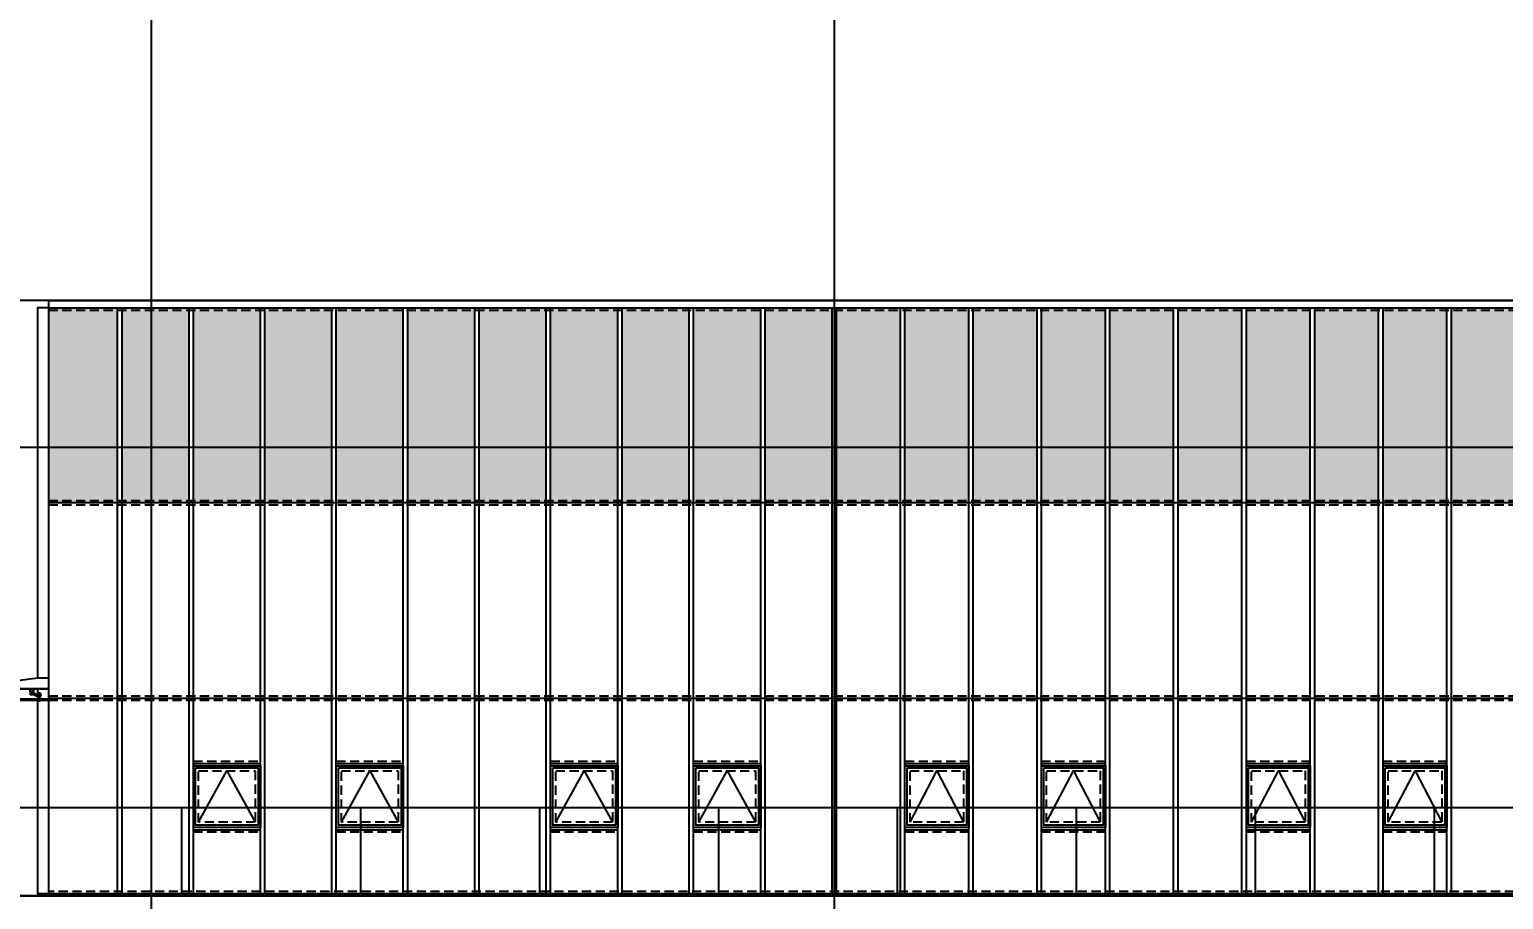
# Model space of a CAD drawing. Extents: x -430745 to 210250, y 0 to 148500.
# Drawn here: x 56336 to 76404, y 45029 to 56866 of the extents above; entities that cross this region are included whole.
import ezdxf

# ---------------------------------------------------------------- set-up
doc = ezdxf.new("R2010")
doc.units = 0
doc.header["$LTSCALE"] = 250
doc.header["$MEASUREMENT"] = 0
for name, pattern in [('CEN', [62, 60, -1, 0, -1]), ('CENTER', [2, 1.25, -0.25, 0.25, -0.25]), ('DASHED', [0.75, 0.5, -0.25]), ('HIDDEN', [0.375, 0.25, -0.125])]:
    doc.linetypes.add(name, pattern=pattern)
doc.layers.get('0').update_dxf_attribs({"linetype": 'CONTINUOUS'})
doc.layers.get('Defpoints').update_dxf_attribs({"linetype": 'CONTINUOUS'})
for name, color, linetype in [('A-CEN', 1, 'CONTINUOUS'), ('A-DIM', 7, 'CONTINUOUS'), ('A-ELE-2', 2, 'CONTINUOUS'), ('A-ELE-254', 254, 'CONTINUOUS'), ('A-ELE-3', 3, 'CONTINUOUS'), ('A-ELE-5', 5, 'CONTINUOUS'), ('A-ELE-8', 8, 'CONTINUOUS'), ('A-ETC-GLASS HANDRIAL', 5, 'CONTINUOUS'), ('A-WIN', 4, 'CONTINUOUS'), ('A-WIN-HID', 9, 'DASHED')]:
    doc.layers.add(name, color=color, linetype=linetype)
doc.layers.add('NOPLOT', color=193, linetype='CONTINUOUS', plot=False)
doc.styles.add('Gdim', font='')
doc.styles.get('Gdim').set_extended_font_data('Dotum')
doc.dimstyles.new('Gdim100', dxfattribs={"dimscale": 100, "dimtxt": 3, "dimasz": 6, "dimexe": 1.5, "dimexo": 2, "dimgap": 1, "dimtad": 1, "dimdec": 0, "dimzin": 0, "dimdsep": 46, "dimtxsty": 'Gdim', "dimblk": 'DOTSMALL', "dimcen": 1.5, "dimdle": 1.5, "dimclrd": 1, "dimclre": 1, "dimclrt": 256, "dimazin": 0, "dimtfac": 1, "dimtdec": 0, "dimtix": 1, "dimtmove": 2, "dimatfit": 3, "dimldrblk": 'DOTSMALL', "dimfxl": 1.5, "dimtolj": 1, "dimtzin": 0, "dimlwd": -1, "dimlwe": -1, "dimarcsym": 0})

# ---------------------------------------------------------------- blocks, each defined once
blk = doc.blocks.new('A-CEN-EAST1')
at = {"layer": 'A-CEN'}
for p, q in [((14778320.5, -289571.4, 0), (14778320.5, -182238.1, 0)), ((14787620.5, -289571.4, 0), (14787620.5, -182238.1, 0))]:
    blk.add_line(p, q, dxfattribs=at)
at = {"layer": 'A-CEN', "elevation": 0}
for points in [[(14843720.5, -256975.9), (14740192.8, -256975.9)], [(14843720.5, -258975.9), (14740192.8, -258975.9)], [(14843720.5, -265075.9), (14740192.8, -265075.9)]]:
    blk.add_lwpolyline(points, dxfattribs=at)
blk = doc.blocks.new('_DotSmall')
at = {"color": 0, "linetype": 'ByBlock', "const_width": 0.5}
blk.add_lwpolyline([(-0.0625, 0, 1), (0.0625, 0, 1)], format="xyb", close=True, dxfattribs=at)
blk = doc.blocks.new('*D12')
at = {"layer": 'Defpoints', "color": 0, "transparency": 16777216}
for p in [(42227, 53179), (56595, 53179), (43095, 45079)]:
    blk.add_point(p, dxfattribs=at)
at = {"layer": 'NOPLOT', "color": 1, "transparency": 16777216}
for p, q in [((42227, 44929), (42227, 53329)), ((56395, 53179), (42077, 53179)), ((42895, 45079), (42077, 45079))]:
    blk.add_line(p, q, dxfattribs=at)
at = {"layer": 'NOPLOT', "color": 1, "transparency": 16777216, "xscale": 600, "yscale": 600, "zscale": 600}
for p, rotation in [((42227, 53179), 90), ((42227, 45079), 270)]:
    blk.add_blockref('_DotSmall', p, dxfattribs=dict(at, rotation=rotation))
at = {"layer": 'NOPLOT', "transparency": 16777216, "insert": (41977, 49129), "char_height": 300, "attachment_point": 5, "rotation": 90, "style": 'Gdim'}
blk.add_mtext('\\A1;8100', dxfattribs=at)
blk = doc.blocks.new('A$C6817a27f')
for p, q in [((0, 142), (0, 172)), ((50, 142), (0, 142)), ((0, 102), (4, 126)), ((0, 102), (9, 102)), ((3, 135), (3, 142)), ((48, 135), (3, 135)), ((47, 126), (4, 126)), ((6, 108), (6, 102)), ((6, 108), (44, 108)), ((8, 126), (8, 135)), ((9, 101), (9, 108)), ((42, 101), (9, 101)), ((16, 126), (16, 108)), ((35, 126), (35, 108)), ((42, 108), (42, 101)), ((42, 102), (51, 102)), ((44, 126), (44, 135)), ((44, 108), (44, 102)), ((51, 102), (47, 126)), ((48, 135), (48, 142)), ((50, 142), (50, 172)), ((106, 46), (96, 44)), ((96, 44), (96, 41)), ((154, 41), (96, 41)), ((97, 39), (97, 41)), ((154, 39), (97, 39)), ((103, 89), (148, 89)), ((103, 77), (103, 89)), ((103, 77), (148, 77)), ((109, 27), (103, 22)), ((148, 22), (103, 22)), ((145, 46), (106, 46)), ((109, 27), (109, 39)), ((142, 27), (109, 27)), ((110, 77), (110, 107)), ((110, 107), (140, 107)), ((110, 56), (112, 57)), ((110, 56), (112, 57)), ((110, 56), (111, 56)), ((110, 55), (111, 56)), ((110, 56), (111, 56)), ((110, 55), (111, 56)), ((110, 55), (111, 55)), ((110, 54), (111, 55)), ((110, 55), (111, 55)), ((110, 54), (111, 55)), ((110, 53), (111, 54)), ((110, 54), (111, 54)), ((110, 53), (111, 54)), ((110, 54), (111, 54)), ((110, 52), (111, 53)), ((110, 53), (111, 53)), ((110, 52), (111, 53)), ((110, 53), (111, 53)), ((110, 52), (111, 52)), ((110, 51), (111, 52)), ((110, 52), (111, 52)), ((110, 51), (111, 52)), ((110, 51), (111, 51)), ((110, 50), (111, 51)), ((110, 51), (111, 51)), ((110, 50), (111, 51)), ((110, 49), (111, 50)), ((110, 50), (111, 50)), ((110, 49), (111, 50)), ((110, 50), (111, 50)), ((110, 48), (111, 49)), ((110, 49), (111, 49)), ((110, 48), (111, 49)), ((110, 49), (111, 49)), ((110, 48), (111, 48)), ((110, 47), (111, 48)), ((110, 48), (111, 48)), ((110, 47), (111, 48)), ((110, 47), (111, 47)), ((110, 46), (111, 47)), ((110, 47), (111, 47)), ((110, 46), (111, 47)), ((140, 57), (111, 56)), ((140, 56), (111, 55)), ((140, 56), (111, 55)), ((140, 55), (111, 54)), ((140, 55), (111, 54)), ((140, 54), (111, 53)), ((140, 54), (111, 53)), ((140, 53), (111, 52)), ((140, 53), (111, 52)), ((140, 52), (111, 51)), ((140, 52), (111, 51)), ((140, 51), (111, 50)), ((140, 51), (111, 50)), ((140, 50), (111, 49)), ((140, 50), (111, 49)), ((140, 49), (111, 48)), ((140, 49), (111, 48)), ((140, 48), (111, 47)), ((140, 48), (111, 47)), ((112, 124), (138, 124)), ((112, 95), (112, 124)), ((112, 95), (138, 95)), ((139, 57), (112, 57)), ((139, 57), (112, 57)), ((136, 75), (114, 75)), ((114, 64), (114, 75)), ((136, 75), (114, 75)), ((136, 64), (114, 64)), ((136, 95), (115, 92)), ((115, 89), (115, 92)), ((136, 92), (115, 89)), ((117, 104), (134, 104)), ((117, 104), (117, 95)), ((119, 94), (120, 95)), ((119, 94), (120, 95)), ((119, 93), (120, 94)), ((119, 94), (120, 94)), ((119, 93), (120, 94)), ((119, 94), (120, 94)), ((119, 92), (120, 93)), ((119, 93), (120, 93)), ((119, 92), (120, 93)), ((119, 93), (120, 93)), ((119, 92), (120, 92)), ((119, 92), (120, 92)), ((119, 76), (120, 77)), ((119, 76), (120, 77)), ((119, 75), (120, 76)), ((119, 76), (120, 76)), ((119, 75), (120, 76)), ((119, 76), (120, 76)), ((119, 75), (120, 75)), ((119, 75), (120, 75)), ((119, 64), (119, 57)), ((128, 95), (120, 94)), ((128, 95), (120, 94)), ((131, 94), (120, 93)), ((131, 94), (120, 93)), ((128, 77), (120, 76)), ((120, 77), (131, 77)), ((128, 77), (120, 76)), ((120, 77), (131, 77)), ((131, 76), (120, 75)), ((131, 76), (120, 75)), ((120, 75), (120, 75)), ((120, 75), (120, 75)), ((120, 64), (120, 75)), ((123, 64), (128, 64)), ((123, 64), (128, 64)), ((123, 64), (123, 57)), ((128, 57), (123, 57)), ((128, 57), (123, 57)), ((140, 47), (126, 46)), ((140, 47), (126, 46)), ((131, 75), (128, 75)), ((131, 75), (128, 75)), ((128, 64), (128, 57)), ((132, 94), (131, 95)), ((132, 94), (131, 95)), ((132, 94), (131, 94)), ((132, 94), (131, 94)), ((132, 76), (131, 77)), ((132, 76), (131, 77)), ((132, 75), (131, 76)), ((132, 76), (131, 76)), ((132, 75), (131, 76)), ((132, 76), (131, 76)), ((131, 75), (131, 75)), ((132, 75), (131, 75)), ((131, 75), (131, 75)), ((132, 75), (131, 75)), ((131, 64), (131, 75)), ((132, 64), (132, 57)), ((133, 89), (133, 91)), ((134, 104), (134, 95)), ((136, 89), (136, 95)), ((136, 64), (136, 75)), ((138, 124), (138, 95)), ((141, 56), (139, 57)), ((141, 56), (139, 57)), ((140, 107), (140, 77)), ((141, 56), (140, 56)), ((141, 55), (140, 56)), ((141, 56), (140, 56)), ((141, 55), (140, 56)), ((141, 55), (140, 55)), ((141, 54), (140, 55)), ((141, 55), (140, 55)), ((141, 54), (140, 55)), ((141, 53), (140, 54)), ((141, 54), (140, 54)), ((141, 53), (140, 54)), ((141, 54), (140, 54)), ((141, 52), (140, 53)), ((141, 53), (140, 53)), ((141, 52), (140, 53)), ((141, 53), (140, 53)), ((141, 52), (140, 52)), ((141, 51), (140, 52)), ((141, 52), (140, 52)), ((141, 51), (140, 52)), ((141, 51), (140, 51)), ((141, 50), (140, 51)), ((141, 51), (140, 51)), ((141, 50), (140, 51)), ((141, 49), (140, 50)), ((141, 50), (140, 50)), ((141, 49), (140, 50)), ((141, 50), (140, 50)), ((141, 48), (140, 49)), ((141, 49), (140, 49)), ((141, 48), (140, 49)), ((141, 49), (140, 49)), ((141, 48), (140, 48)), ((141, 47), (140, 48)), ((141, 48), (140, 48)), ((141, 47), (140, 48)), ((141, 47), (140, 47)), ((141, 46), (140, 47)), ((141, 47), (140, 47)), ((141, 46), (140, 47)), ((142, 27), (142, 39)), ((142, 27), (148, 22)), ((145, 46), (154, 44)), ((148, 89), (148, 77)), ((154, 44), (154, 41)), ((154, 39), (154, 41))]:
    blk.add_line(p, q)
at = {"linetype": 'CENTER', "ltscale": 3}
blk.add_line((25, 89, 0), (25, 139, 0), dxfattribs=at)
blk.add_line((25, 89, 0), (25, 139, 0), dxfattribs=at)
blk.add_line((25, 89, 0), (25, 139, 0), dxfattribs=at)
blk.add_line((25, 89, 0), (25, 139, 0), dxfattribs=at)
blk.add_line((25, 89, 0), (25, 139, 0), dxfattribs=at)
blk.add_line((25, 89, 0), (25, 139, 0), dxfattribs=at)
blk.add_line((25, 89, 0), (25, 139, 0), dxfattribs=at)
blk.add_line((25, 89, 0), (25, 139, 0), dxfattribs=at)
blk.add_line((25, 89, 0), (25, 139, 0), dxfattribs=at)
at = {"linetype": 'HIDDEN'}
for p, q in [((106, 86), (106, 89)), ((106, 86), (145, 86)), ((106, 77), (106, 80)), ((145, 80), (106, 80)), ((106, 80), (106, 77)), ((112, 86), (112, 80)), ((139, 86), (139, 80)), ((144, 77), (144, 80)), ((145, 89), (145, 86)), ((145, 80), (145, 77))]:
    blk.add_line(p, q, dxfattribs=at)
at = {"linetype": 'CEN'}
blk.add_line((126, 0), (126, 132), dxfattribs=at)
for centre, radius, start, end in [((174, 257), 183, 225.9967, 247.0967), ((196, 336), 276, 238.3184, 250.328)]:
    blk.add_arc(centre, radius, start, end)

msp = doc.modelspace()

# ---------------------------------------------------------------- hatches: boundary and pattern name
at = {"layer": 'A-ELE-254'}
h = msp.add_hatch(color=256, dxfattribs=at)
h.dxf.hatch_style = 1
h.paths.add_polyline_path([(121545.3, 53078.9), (120679.9, 53078.9), (120679.9, 50428.9), (121545.3, 50428.9)])
h.paths.add_polyline_path([(120619.9, 53078.9), (119738.6, 53078.9), (119738.6, 50428.9), (120619.9, 50428.9)])
h.paths.add_polyline_path([(119678.6, 53078.9), (118797, 53078.9), (118797, 50428.9), (119678.6, 50428.9)])
h.paths.add_polyline_path([(118737, 53078.9), (117835.3, 53078.9), (117835.3, 50428.9), (118737, 50428.9)])
h.paths.add_polyline_path([(117775.3, 53078.9), (116880.5, 53078.9), (116880.5, 50428.9), (117775.3, 50428.9)])
h.paths.add_polyline_path([(116820.5, 53078.9), (115925.5, 53078.9), (115925.5, 50428.9), (116820.5, 50428.9)])
h.paths.add_polyline_path([(115865.5, 53078.9), (114970.3, 53078.9), (114970.3, 50428.9), (115865.5, 50428.9)])
h.paths.add_polyline_path([(114910.3, 53078.9), (114014.9, 53078.9), (114014.9, 50428.9), (114910.3, 50428.9)])
h.paths.add_polyline_path([(113954.9, 53078.9), (113059.3, 53078.9), (113059.3, 50428.9), (113954.9, 50428.9)])
h.paths.add_polyline_path([(112999.3, 53078.9), (112103.6, 53078.9), (112103.6, 50428.9), (112999.3, 50428.9)])
h.paths.add_polyline_path([(112043.6, 53078.9), (111147.6, 53078.9), (111147.6, 50428.9), (112043.6, 50428.9)])
h.paths.add_polyline_path([(111087.6, 53078.9), (110191.5, 53078.9), (110191.5, 50428.9), (111087.6, 50428.9)])
h.paths.add_polyline_path([(110131.5, 53078.9), (109235.3, 53078.9), (109235.3, 50428.9), (110131.5, 50428.9)])
h.paths.add_polyline_path([(109175.3, 53078.9), (108293.5, 53078.9), (108293.5, 50428.9), (109175.3, 50428.9)])
h.paths.add_polyline_path([(108233.5, 53078.9), (107351.7, 53078.9), (107351.7, 50428.9), (108233.5, 50428.9)])
h.paths.add_polyline_path([(107291.7, 53078.9), (106409.6, 53078.9), (106409.6, 50428.9), (107291.7, 50428.9)])
h.paths.add_polyline_path([(106349.6, 53078.9), (105473.8, 53078.9), (105473.8, 50428.9), (106349.6, 50428.9)])
h.paths.add_polyline_path([(105413.8, 53078.9), (104525.2, 53078.9), (104525.2, 50428.9), (105413.8, 50428.9)])
h.paths.add_polyline_path([(104465.2, 53078.9), (103595.6, 53078.9), (103595.6, 50428.9), (104465.2, 50428.9)])
h.paths.add_polyline_path([(103535.6, 53078.9), (102665.9, 53078.9), (102665.9, 50428.9), (103535.6, 50428.9)])
h.paths.add_polyline_path([(102605.9, 53078.9), (101736.1, 53078.9), (101736.1, 50428.9), (102605.9, 50428.9)])
h.paths.add_polyline_path([(101676.1, 53078.9), (100806.2, 53078.9), (100806.2, 50428.9), (101676.1, 50428.9)])
h.paths.add_polyline_path([(100746.2, 53078.9), (99876.2, 53078.9), (99876.2, 50428.9), (100746.2, 50428.9)])
h.paths.add_polyline_path([(99816.2, 53078.9), (98946.2, 53078.9), (98946.2, 50428.9), (99816.2, 50428.9)])
h.paths.add_polyline_path([(98886.2, 53078.9), (98016, 53078.9), (98016, 50428.9), (98886.2, 50428.9)])
h.paths.add_polyline_path([(97956, 53078.9), (97085.8, 53078.9), (97085.8, 50428.9), (97956, 50428.9)])
h.paths.add_polyline_path([(97025.8, 53078.9), (96155.6, 53078.9), (96155.6, 50428.9), (97025.8, 50428.9)])
h.paths.add_polyline_path([(96095.6, 53078.9), (95225.3, 53078.9), (95225.3, 50428.9), (96095.6, 50428.9)])
h.paths.add_polyline_path([(95165.3, 53078.9), (94295.3, 53078.9), (94295.3, 50428.9), (95165.3, 50428.9)])
h.paths.add_polyline_path([(94235.3, 53078.9), (93365.4, 53078.9), (93365.4, 50428.9), (94235.3, 50428.9)])
h.paths.add_polyline_path([(93305.4, 53078.9), (92435.4, 53078.9), (92435.4, 50428.9), (93305.4, 50428.9)])
h.paths.add_polyline_path([(92375.4, 53078.9), (91505.4, 53078.9), (91505.4, 50428.9), (92375.4, 50428.9)])
h.paths.add_polyline_path([(91445.4, 53078.9), (90575.4, 53078.9), (90575.4, 50428.9), (91445.4, 50428.9)])
h.paths.add_polyline_path([(90515.4, 53078.9), (89645.4, 53078.9), (89645.4, 50428.9), (90515.4, 50428.9)])
h.paths.add_polyline_path([(89585.4, 53078.9), (88715.3, 53078.9), (88715.3, 50428.9), (89585.4, 50428.9)])
h.paths.add_polyline_path([(88655.3, 53078.9), (87785.3, 53078.9), (87785.3, 50428.9), (88655.3, 50428.9)])
h.paths.add_polyline_path([(87725.3, 53078.9), (86855.3, 53078.9), (86855.3, 50428.9), (87725.3, 50428.9)])
h.paths.add_polyline_path([(86795.3, 53078.9), (85925.3, 53078.9), (85925.3, 50428.9), (86795.3, 50428.9)])
h.paths.add_polyline_path([(85865.3, 53078.9), (84995, 53078.9), (84995, 50428.9), (85865.3, 50428.9)])
h.paths.add_polyline_path([(84935, 53078.9), (84064.9, 53078.9), (84064.9, 50428.9), (84935, 50428.9)])
h.paths.add_polyline_path([(84004.9, 53078.9), (83134.7, 53078.9), (83134.7, 50428.9), (84004.9, 50428.9)])
h.paths.add_polyline_path([(83074.7, 53078.9), (82204.6, 53078.9), (82204.6, 50428.9), (83074.7, 50428.9)])
h.paths.add_polyline_path([(82144.6, 53078.9), (81274.5, 53078.9), (81274.5, 50428.9), (82144.6, 50428.9)])
h.paths.add_polyline_path([(81214.5, 53078.9), (80344.5, 53078.9), (80344.5, 50428.9), (81214.5, 50428.9)])
h.paths.add_polyline_path([(80284.5, 53078.9), (79414.6, 53078.9), (79414.6, 50428.9), (80284.5, 50428.9)])
h.paths.add_polyline_path([(79354.6, 53078.9), (78484.7, 53078.9), (78484.7, 50428.9), (79354.6, 50428.9)])
h.paths.add_polyline_path([(78424.7, 53078.9), (77555, 53078.9), (77555, 50428.9), (78424.7, 50428.9)])
h.paths.add_polyline_path([(77495, 53078.9), (76625.3, 53078.9), (76625.3, 50428.9), (77495, 50428.9)])
h.paths.add_polyline_path([(76565.3, 53078.9), (75694.7, 53078.9), (75694.7, 50428.9), (76565.3, 50428.9)])
h.paths.add_polyline_path([(75634.7, 53078.9), (74764.3, 53078.9), (74764.3, 50428.9), (75634.7, 50428.9)])
h.paths.add_polyline_path([(74704.3, 53078.9), (73834, 53078.9), (73834, 50428.9), (74704.3, 50428.9)])
h.paths.add_polyline_path([(73774, 53078.9), (72903.8, 53078.9), (72903.8, 50428.9), (73774, 50428.9)])
h.paths.add_polyline_path([(72843.8, 53078.9), (71973.7, 53078.9), (71973.7, 50428.9), (72843.8, 50428.9)])
h.paths.add_polyline_path([(71913.7, 53078.9), (71043.7, 53078.9), (71043.7, 50428.9), (71913.7, 50428.9)])
h.paths.add_polyline_path([(70983.7, 53078.9), (70113.9, 53078.9), (70113.9, 50428.9), (70983.7, 50428.9)])
h.paths.add_polyline_path([(70053.9, 53078.9), (69184.2, 53078.9), (69184.2, 50428.9), (70053.9, 50428.9)])
h.paths.add_polyline_path([(69124.2, 53078.9), (68254.7, 53078.9), (68254.7, 50428.9), (69124.2, 50428.9)])
h.paths.add_polyline_path([(68194.7, 53078.9), (67325.3, 53078.9), (67325.3, 50428.9), (68194.7, 50428.9)])
h.paths.add_polyline_path([(67265.3, 53078.9), (66351.5, 53078.9), (66351.5, 50428.9), (67265.3, 50428.9)])
h.paths.add_polyline_path([(66291.5, 53078.9), (65377.9, 53078.9), (65377.9, 50428.9), (66291.5, 50428.9)])
h.paths.add_polyline_path([(65317.9, 53078.9), (64404.6, 53078.9), (64404.6, 50428.9), (65317.9, 50428.9)])
h.paths.add_polyline_path([(64344.6, 53078.9), (63431.3, 53078.9), (63431.3, 50428.9), (64344.6, 50428.9)])
h.paths.add_polyline_path([(63371.3, 53078.9), (62458.3, 53078.9), (62458.3, 50428.9), (63371.3, 50428.9)])
h.paths.add_polyline_path([(62398.3, 53078.9), (61485.6, 53078.9), (61485.6, 50428.9), (62398.3, 50428.9)])
h.paths.add_polyline_path([(61425.6, 53078.9), (60513.1, 53078.9), (60513.1, 50428.9), (61425.6, 50428.9)])
h.paths.add_polyline_path([(60453.1, 53078.9), (59540.8, 53078.9), (59540.8, 50428.9), (60453.1, 50428.9)])
h.paths.add_polyline_path([(59480.8, 53078.9), (58568.7, 53078.9), (58568.7, 50428.9), (59480.8, 50428.9)])
h.paths.add_polyline_path([(58508.7, 53078.9), (57596.8, 53078.9), (57596.8, 50428.9), (58508.7, 50428.9)])
h.paths.add_polyline_path([(57536.8, 53078.9), (56595.3, 53078.9), (56595.3, 50428.9), (57536.8, 50428.9)])

# ---------------------------------------------------------------- linework, layer by layer
at = {"layer": 'A-ELE-2'}
msp.add_line((43095.3, 45078.9), (105470.3, 45078.9), dxfattribs=at)
at = {"layer": 'A-ELE-3'}
for p, q in [((56595.3, 53178.9), (121545.3, 53178.9)), ((56595.3, 53178.9, 0), (56595.3, 45078.9, 0)), ((56595.3, 53078.9), (121545.3, 53078.9))]:
    msp.add_line(p, q, dxfattribs=at)
at = {"layer": 'A-ELE-5', "elevation": 0}
msp.add_lwpolyline([(56595.3, 47756.5), (55595.3, 47756.5), (55595.3, 47738.9), (56595.3, 47738.9)], dxfattribs=at)
at = {"layer": 'A-ELE-8', "elevation": 0}
for points in [[(56595.3, 53078.9), (56445.3, 53078.9), (56445.3, 48046.9)], [(56445.3, 47888.9), (56445.3, 47806.9)], [(56445.3, 47794.8), (56445.3, 47762.3)], [(56445.3, 47738.9), (56445.3, 45108.9), (56595.3, 45108.9)]]:
    msp.add_lwpolyline(points, dxfattribs=at)
at = {"layer": 'A-ELE-8'}
msp.add_lwpolyline([(56595.3, 47896.9), (55695.3, 47896.9), (55695.3, 47946.9), (56445.3, 48046.9), (56595.3, 48046.9)], dxfattribs=at)
msp.add_lwpolyline([(56576.4, 47896.9), (56576.4, 47888.9), (55695.3, 47888.9), (55695.3, 47896.9)], close=True, dxfattribs=at)
at = {"layer": 'A-ETC-GLASS HANDRIAL'}
for p, q in [((43795.3, 46278.9), (104695.3, 46278.9)), ((58411.3, 45078.9), (58411.3, 46278.9)), ((60847.3, 45078.9), (60847.3, 46278.9)), ((63283.3, 45078.9), (63283.3, 46278.9)), ((65719.3, 45078.9), (65719.3, 46278.9)), ((68155.3, 45078.9), (68155.3, 46278.9)), ((70591.3, 45078.9), (70591.3, 46278.9)), ((73027.3, 45078.9), (73027.3, 46278.9)), ((75463.3, 45078.9), (75463.3, 46278.9))]:
    msp.add_line(p, q, dxfattribs=at)
at = {"layer": 'A-WIN'}
for p, q in [((57536.8, 45108.9, 0), (57536.8, 53078.9, 0)), ((57596.8, 45108.9, 0), (57596.8, 53078.9, 0)), ((58508.7, 45108.9), (58508.7, 53078.9, 0)), ((58568.7, 45108.9), (58568.7, 53078.9, 0)), ((59480.8, 45108.9, 0), (59480.8, 53078.9, 0)), ((59540.8, 45108.9, 0), (59540.8, 53078.9, 0)), ((60453.1, 45108.9), (60453.1, 53078.9)), ((60513.1, 45108.9), (60513.1, 53078.9)), ((61425.6, 45108.9), (61425.6, 53078.9)), ((61485.6, 45108.9), (61485.6, 53078.9)), ((62398.3, 45108.9), (62398.3, 53078.9)), ((62458.3, 45108.9), (62458.3, 53078.9)), ((63371.3, 45108.9), (63371.3, 53078.9, 0)), ((63431.3, 45108.9), (63431.3, 53078.9, 0)), ((64344.6, 45108.9), (64344.6, 53078.9)), ((64404.6, 45108.9), (64404.6, 53078.9)), ((65317.9, 45108.9), (65317.9, 53078.9, 0)), ((65377.9, 45108.9), (65377.9, 53078.9, 0)), ((66291.5, 45108.9), (66291.5, 53078.9, 0)), ((66351.5, 45108.9), (66351.5, 53078.9, 0)), ((67265.3, 45108.9, 0), (67265.3, 53078.9, 0)), ((67325.3, 45108.9, 0), (67325.3, 53078.9, 0)), ((68194.7, 45108.9), (68194.7, 53078.9)), ((68254.7, 45108.9), (68254.7, 53078.9)), ((69124.2, 45108.9), (69124.2, 53078.9)), ((69184.2, 45108.9), (69184.2, 53078.9)), ((70053.9, 45108.9), (70053.9, 53078.9, 0)), ((70113.9, 45108.9), (70113.9, 53078.9, 0)), ((70983.7, 45108.9, 0), (70983.7, 53078.9, 0)), ((71043.7, 45108.9, 0), (71043.7, 53078.9, 0)), ((71913.7, 45108.9, 0), (71913.7, 53078.9, 0)), ((71973.7, 45108.9, 0), (71973.7, 53078.9, 0)), ((72843.8, 45108.9), (72843.8, 53078.9, 0)), ((72903.8, 45108.9), (72903.8, 53078.9, 0)), ((73774, 45108.9), (73774, 53078.9, 0)), ((73834, 45108.9), (73834, 53078.9, 0)), ((74704.3, 45108.9, 0), (74704.3, 53078.9, 0)), ((74764.3, 45108.9, 0), (74764.3, 53078.9, 0)), ((75634.7, 45108.9, 0), (75634.7, 53078.9, 0)), ((75694.7, 45108.9, 0), (75694.7, 53078.9, 0)), ((56595.3, 50428.9), (121545.3, 50428.9)), ((56595.3, 47768.9), (121545.3, 47768.9)), ((58568.7, 46878.9, 0), (59480.8, 46878.9, 0)), ((60513.1, 46878.9), (61425.6, 46878.9)), ((63431.3, 46878.9), (64344.6, 46878.9)), ((65377.9, 46878.9), (66291.5, 46878.9)), ((68254.7, 46878.9), (69124.2, 46878.9)), ((70113.9, 46878.9), (70983.7, 46878.9, 0)), ((72903.8, 46878.9), (73774, 46878.9)), ((74764.3, 46878.9, 0), (75634.7, 46878.9, 0)), ((58568.7, 45978.9, 0), (59480.8, 45978.9, 0)), ((60513.1, 45978.9), (61425.6, 45978.9)), ((63431.3, 45978.9), (64344.6, 45978.9)), ((65377.9, 45978.9), (66291.5, 45978.9)), ((68254.7, 45978.9), (69124.2, 45978.9)), ((70113.9, 45978.9), (70983.7, 45978.9, 0)), ((72903.8, 45978.9), (73774, 45978.9)), ((74764.3, 45978.9, 0), (75634.7, 45978.9, 0)), ((56595.3, 45108.9, 0), (121545.3, 45108.9))]:
    msp.add_line(p, q, dxfattribs=at)
at = {"layer": 'A-WIN', "elevation": 0}
for points in [[(58568.7, 46848.9), (59480.8, 46848.9), (59480.8, 46008.9), (58568.7, 46008.9)], [(58598.7, 46818.9), (59450.8, 46818.9), (59450.8, 46038.9), (58598.7, 46038.9)], [(63431.3, 46848.9), (64344.6, 46848.9), (64344.6, 46008.9), (63431.3, 46008.9)], [(63461.3, 46818.9), (64314.6, 46818.9), (64314.6, 46038.9), (63461.3, 46038.9)], [(65377.9, 46848.9), (66291.5, 46848.9), (66291.5, 46008.9), (65377.9, 46008.9)], [(65407.9, 46818.9), (66261.5, 46818.9), (66261.5, 46038.9), (65407.9, 46038.9)], [(68254.7, 46848.9), (69124.2, 46848.9), (69124.2, 46008.9), (68254.7, 46008.9)], [(68284.7, 46818.9), (69094.2, 46818.9), (69094.2, 46038.9), (68284.7, 46038.9)], [(70113.9, 46848.9), (70983.7, 46848.9), (70983.7, 46008.9), (70113.9, 46008.9)], [(70143.9, 46818.9), (70953.7, 46818.9), (70953.7, 46038.9), (70143.9, 46038.9)], [(72903.8, 46848.9), (73774, 46848.9), (73774, 46008.9), (72903.8, 46008.9)], [(72933.8, 46818.9), (73744, 46818.9), (73744, 46038.9), (72933.8, 46038.9)], [(74764.3, 46848.9), (75634.7, 46848.9), (75634.7, 46008.9), (74764.3, 46008.9)], [(74794.3, 46818.9), (75604.7, 46818.9), (75604.7, 46038.9), (74794.3, 46038.9)]]:
    msp.add_lwpolyline(points, close=True, dxfattribs=at)
at = {"layer": 'A-WIN', "color": 1, "elevation": 0}
for points in [[(58638.7, 46078.9), (59023.7, 46778.9), (59410.8, 46078.9)], [(63501.3, 46078.9), (63886.3, 46778.9), (64274.6, 46078.9)], [(65447.9, 46078.9), (65832.9, 46778.9), (66221.5, 46078.9)], [(68324.7, 46078.9), (68689.4, 46778.9), (69054.2, 46078.9)], [(70183.9, 46078.9), (70548.8, 46778.9), (70913.7, 46078.9)], [(72973.8, 46078.9), (73338.9, 46778.9), (73704, 46078.9)], [(74834.3, 46078.9), (75199.5, 46778.9), (75564.7, 46078.9)]]:
    msp.add_lwpolyline(points, dxfattribs=at)
at = {"layer": 'A-WIN'}
for points in [[(60513.1, 46848.9), (61425.6, 46848.9), (61425.6, 46008.9), (60513.1, 46008.9)], [(60543.1, 46818.9), (61395.6, 46818.9), (61395.6, 46038.9), (60543.1, 46038.9)]]:
    msp.add_lwpolyline(points, close=True, dxfattribs=at)
at = {"layer": 'A-WIN', "color": 1}
msp.add_lwpolyline([(60583.1, 46078.9), (60968.1, 46778.9), (61355.6, 46078.9)], dxfattribs=at)
at = {"layer": 'A-WIN-HID'}
for p, q in [((56595.3, 53048.9), (121545.3, 53048.9)), ((56595.3, 50458.9), (121545.3, 50458.9)), ((56595.3, 50398.9), (121545.3, 50398.9)), ((56595.3, 47798.9), (121545.3, 47798.9)), ((56595.3, 47738.9), (121545.3, 47738.9)), ((58568.7, 46908.9, 0), (59480.8, 46908.9, 0)), ((60513.1, 46908.9), (61425.6, 46908.9)), ((63431.3, 46908.9), (64344.6, 46908.9)), ((65377.9, 46908.9), (66291.5, 46908.9)), ((68254.7, 46908.9), (69124.2, 46908.9)), ((70113.9, 46908.9), (70983.7, 46908.9, 0)), ((72903.8, 46908.9), (73774, 46908.9)), ((74764.3, 46908.9, 0), (75634.7, 46908.9, 0)), ((58568.7, 45948.9, 0), (59480.8, 45948.9, 0)), ((60513.1, 45948.9), (61425.6, 45948.9)), ((63431.3, 45948.9), (64344.6, 45948.9)), ((65377.9, 45948.9), (66291.5, 45948.9)), ((68254.7, 45948.9), (69124.2, 45948.9)), ((70113.9, 45948.9), (70983.7, 45948.9, 0)), ((72903.8, 45948.9), (73774, 45948.9)), ((74764.3, 45948.9, 0), (75634.7, 45948.9, 0)), ((121545.3, 45138.9), (56595.3, 45138.9, 0))]:
    msp.add_line(p, q, dxfattribs=at)
at = {"layer": 'A-WIN-HID', "elevation": 0}
for points in [[(58638.7, 46778.9), (59410.8, 46778.9), (59410.8, 46078.9), (58638.7, 46078.9)], [(63501.3, 46778.9), (64274.6, 46778.9), (64274.6, 46078.9), (63501.3, 46078.9)], [(65447.9, 46778.9), (66221.5, 46778.9), (66221.5, 46078.9), (65447.9, 46078.9)], [(68324.7, 46778.9), (69054.2, 46778.9), (69054.2, 46078.9), (68324.7, 46078.9)], [(70183.9, 46778.9), (70913.7, 46778.9), (70913.7, 46078.9), (70183.9, 46078.9)], [(72973.8, 46778.9), (73704, 46778.9), (73704, 46078.9), (72973.8, 46078.9)], [(74834.3, 46778.9), (75564.7, 46778.9), (75564.7, 46078.9), (74834.3, 46078.9)]]:
    msp.add_lwpolyline(points, close=True, dxfattribs=at)
at = {"layer": 'A-WIN-HID'}
msp.add_lwpolyline([(60583.1, 46778.9), (61355.6, 46778.9), (61355.6, 46078.9), (60583.1, 46078.9)], close=True, dxfattribs=at)

# ---------------------------------------------------------------- block references
at = {"layer": 'A-DIM'}
msp.add_blockref('A-CEN-EAST1', (-14720325.2, 310154.8), dxfattribs=at)
at = {"layer": 'A-ELE-8'}
msp.add_blockref('A$C6817a27f', (56344.6, 47717.4), dxfattribs=at)

# ---------------------------------------------------------------- dimensions: what is measured, and where the dimension line sits
at = {"layer": 'NOPLOT'}
dim = msp.add_linear_dim(base=(42227.3, 53178.9), p1=(43095.3, 45078.9), p2=(56595.3, 53178.9), angle=90, dimstyle='Gdim100', dxfattribs=at)
dim.commit()
dim.dimension.update_dxf_attribs({"geometry": '*D12', "text_midpoint": (41977, 49128.9)})

doc.saveas('drawing.dxf')
